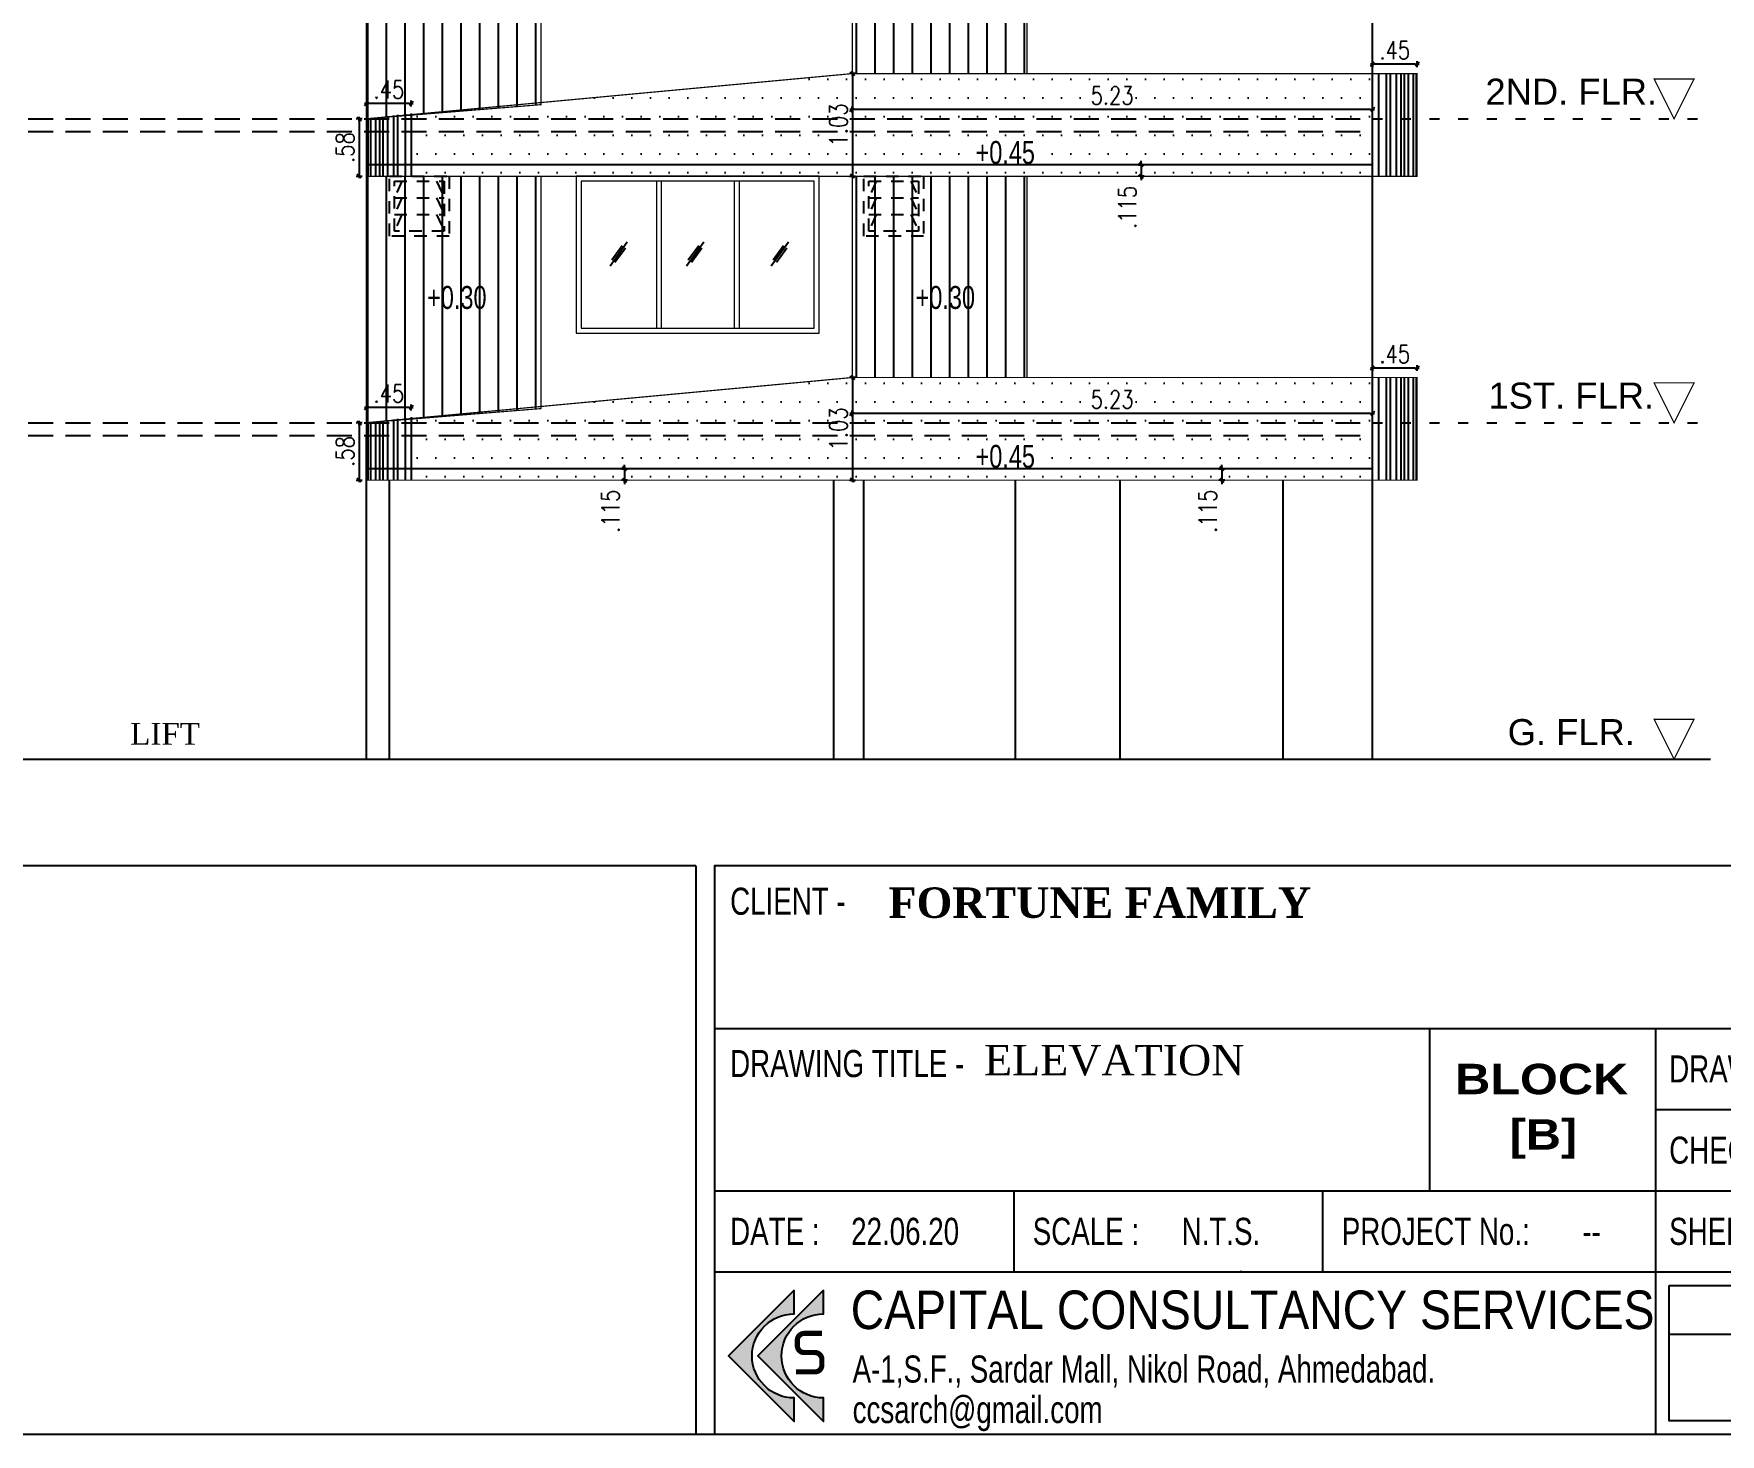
# Model space of a CAD drawing. Header units: inches. Extents: x 14235 to 14499, y 0 to 2549.
# Drawn here: x 14393.88 to 14410.81, y 2408.2 to 2422.26 of the extents above; entities that cross this region are included whole.
import ezdxf
from ezdxf.enums import TextEntityAlignment as Align

# ---------------------------------------------------------------- set-up
doc = ezdxf.new("R2010")
doc.units = ezdxf.units.IN
doc.header["$LTSCALE"] = 0.25
doc.header["$MEASUREMENT"] = 0
doc.header["$PDMODE"] = 35
for name, pattern in [('1', [0]), ('DASHEDX2', [1.5, 1, -0.5]), ('DOTX2', [0.5, 0, -0.5])]:
    doc.linetypes.add(name, pattern=pattern)
for name, color, linetype in [('edges', 1, 'Continuous'), ('ELE.PROJ.', 1, 'Continuous'), ('GLASS WINDOW', 251, '1'), ('hatch', 251, 'Continuous'), ('proj-internal', 1, 'DASHEDX2'), ('text-large', 7, 'Continuous'), ('text-small', 7, 'Continuous'), ('vp', 7, 'Continuous'), ('wall', 7, 'Continuous'), ('walls', 7, 'Continuous'), ('WORK TEX', 6, 'Continuous'), ('WORKING DIM', 7, 'Continuous')]:
    doc.layers.add(name, color=color, linetype=linetype)
doc.layers.add('WINDOW', color=106, linetype='Continuous', lineweight=13)
doc.styles.add('ARIAL', font='TIMES_0.TTF')
doc.styles.add('ARL', font='swisscl_0.ttf')
doc.styles.add('B', font='ARIBLK_0.TTF')
doc.styles.add('BOLD TIME', font='TIMESBD_0.TTF')
doc.styles.add('romans', font='romans.shx', dxfattribs={"width": 0.8})
doc.styles.add('SansSerif', font='sanss__.ttf', dxfattribs={"width": 0.8})
doc.dimstyles.new('121', dxfattribs={"dimscale": 0.1, "dimtxt": 1.8, "dimasz": 0.2, "dimexe": 0.03125, "dimexo": 0.25, "dimgap": 0.5, "dimtad": 1, "dimzin": 4, "dimdsep": 46, "dimtxsty": 'romans', "dimblk1": 'MINITICK', "dimblk2": 'MINITICK', "dimsah": 1, "dimcen": 1, "dimse1": 1, "dimse2": 1, "dimclrd": 252, "dimclre": 256, "dimclrt": 7, "dimadec": 3, "dimazin": 0, "dimtfac": 0.8, "dimtix": 1, "dimtmove": 2, "dimatfit": 3, "dimfxl": 0, "dimtolj": 1, "dimtzin": 3, "dimarcsym": 0})

# ---------------------------------------------------------------- blocks, each defined once
blk = doc.blocks.new('TITLE')
at = {"layer": 'text-large'}
for points in [[(-2.4884, 0.3588), (-2.4884, 0.4159), (-2.6781, 0.2261), (-2.4884, 0.0364), (-2.4884, 0.0935), (-2.4884, 0.1047, -1), (-2.4884, 0.3476)], [(-2.5931, 0.2261), (-2.4033, 0.0364), (-2.4033, 0.0935), (-2.4033, 0.1047, -1), (-2.4033, 0.3476), (-2.4033, 0.3588), (-2.4033, 0.4159)]]:
    blk.add_hatch(color=256, dxfattribs=at).paths.add_polyline_path(points)
for points in [[(-2.4884, 0.4159), (-2.6781, 0.2261), (-2.4884, 0.0364), (-2.4884, 0.0935), (-2.4884, 0.1047, -1), (-2.4884, 0.3476), (-2.4884, 0.3588)], [(-2.4033, 0.4159), (-2.5931, 0.2261), (-2.4033, 0.0364), (-2.4033, 0.0935), (-2.4033, 0.1047, -1), (-2.4033, 0.3476), (-2.4033, 0.3588)]]:
    blk.add_lwpolyline(points, format="xyb", close=True, dxfattribs=at)
at = {"layer": 'text-small', "color": 174, "true_color": 0x00008f, "const_width": 0.015}
blk.add_lwpolyline([(-2.4076, 0.2911), (-2.4592, 0.2911, 0.414214), (-2.4792, 0.2711), (-2.4792, 0.2558, 0.414214), (-2.4592, 0.2358), (-2.4282, 0.2358, -0.414214), (-2.4082, 0.2158), (-2.4082, 0.2, -0.414214), (-2.4282, 0.18), (-2.4832, 0.18)], format="xyb", dxfattribs=at)
at = {"layer": 'text-large', "style": 'SansSerif', "width": 0.861038}
blk.add_text(' CAPITAL CONSULTANCY SERVICES', height=0.111328, dxfattribs=at).set_placement((-2.3621, 0.3036))
at = {"layer": 'text-small', "color": 174, "true_color": 0x00008f, "style": 'ARL'}
for s, p in [('A-1,S.F., Sardar Mall, Nikol Road, Ahmedabad.', (-2.3194, 0.1492)), ('ccsarch@gmail.com', (-2.3194, 0.0322))]:
    blk.add_text(s, height=0.078125, dxfattribs=at).set_placement(p)
blk = doc.blocks.new('MINITICK')
at = {"color": 7}
for p, q in [((1, 1), (-1, -1)), ((-1, 0), (1, 0)), ((0, -1.5), (0, 1.5))]:
    blk.add_line(p, q, dxfattribs=at)
blk = doc.blocks.new('*D1270')
at = {"layer": 'Defpoints', "color": 0, "transparency": 16777216}
for p in [(14397.217, 2418.353), (14397.143, 2417.776), (14397.217, 2417.776)]:
    blk.add_point(p, dxfattribs=at)
at = {"layer": 'WORKING DIM', "color": 252, "lineweight": -2, "transparency": 16777216}
blk.add_line((14397.143, 2418.333), (14397.143, 2417.796), dxfattribs=at)
at = {"layer": 'WORKING DIM', "color": 252, "lineweight": -2, "transparency": 16777216, "xscale": 0.02, "yscale": 0.02, "zscale": 0.02}
for p, rotation in [((14397.143, 2418.353), 90), ((14397.143, 2417.776), 270)]:
    blk.add_blockref('MINITICK', p, dxfattribs=dict(at, rotation=rotation))
at = {"layer": 'WORKING DIM', "color": 7, "transparency": 16777216, "insert": (14397.003, 2418.064), "char_height": 0.18, "attachment_point": 5, "rotation": 90, "style": 'romans'}
blk.add_mtext('\\A1;.58', dxfattribs=at)
blk = doc.blocks.new('*D1269')
at = {"layer": 'Defpoints', "color": 0, "transparency": 16777216}
for p in [(14397.217, 2418.506), (14397.217, 2417.921), (14397.667, 2417.921)]:
    blk.add_point(p, dxfattribs=at)
at = {"layer": 'WORKING DIM', "color": 252, "lineweight": -2, "transparency": 16777216}
blk.add_line((14397.647, 2418.506), (14397.237, 2418.506), dxfattribs=at)
at = {"layer": 'WORKING DIM', "color": 252, "lineweight": -2, "transparency": 16777216, "xscale": 0.02, "yscale": 0.02, "zscale": 0.02, "rotation": 180}
blk.add_blockref('MINITICK', (14397.217, 2418.506), dxfattribs=at)
at = {"layer": 'WORKING DIM', "color": 252, "lineweight": -2, "transparency": 16777216, "xscale": 0.02, "yscale": 0.02, "zscale": 0.02}
blk.add_blockref('MINITICK', (14397.667, 2418.506), dxfattribs=at)
at = {"layer": 'WORKING DIM', "color": 7, "transparency": 16777216, "insert": (14397.442, 2418.646), "char_height": 0.18, "attachment_point": 5, "style": 'romans'}
blk.add_mtext('\\A1;.45', dxfattribs=at)
blk = doc.blocks.new('*D1271')
at = {"layer": 'Defpoints', "color": 0, "transparency": 16777216}
for p in [(14402.09, 2418.806), (14407.316, 2418.806), (14402.09, 2418.446)]:
    blk.add_point(p, dxfattribs=at)
at = {"layer": 'WORKING DIM', "color": 252, "lineweight": -2, "transparency": 16777216}
blk.add_line((14407.296, 2418.446), (14402.11, 2418.446), dxfattribs=at)
at = {"layer": 'WORKING DIM', "color": 252, "lineweight": -2, "transparency": 16777216, "xscale": 0.02, "yscale": 0.02, "zscale": 0.02, "rotation": 180}
blk.add_blockref('MINITICK', (14402.09, 2418.446), dxfattribs=at)
at = {"layer": 'WORKING DIM', "color": 252, "lineweight": -2, "transparency": 16777216, "xscale": 0.02, "yscale": 0.02, "zscale": 0.02}
blk.add_blockref('MINITICK', (14407.316, 2418.446), dxfattribs=at)
at = {"layer": 'WORKING DIM', "color": 7, "transparency": 16777216, "insert": (14404.703, 2418.586), "char_height": 0.18, "attachment_point": 5, "style": 'romans'}
blk.add_mtext('\\A1;5.23', dxfattribs=at)
blk = doc.blocks.new('*D1272')
at = {"layer": 'Defpoints', "color": 0, "transparency": 16777216}
for p in [(14402.095, 2418.806), (14402.095, 2417.776), (14402.095, 2417.776)]:
    blk.add_point(p, dxfattribs=at)
at = {"layer": 'WORKING DIM', "color": 252, "lineweight": -2, "transparency": 16777216}
blk.add_line((14402.095, 2418.786), (14402.095, 2417.796), dxfattribs=at)
at = {"layer": 'WORKING DIM', "color": 252, "lineweight": -2, "transparency": 16777216, "xscale": 0.02, "yscale": 0.02, "zscale": 0.02}
for p, rotation in [((14402.095, 2418.806), 90), ((14402.095, 2417.776), 270)]:
    blk.add_blockref('MINITICK', p, dxfattribs=dict(at, rotation=rotation))
at = {"layer": 'WORKING DIM', "color": 7, "transparency": 16777216, "insert": (14401.955, 2418.291), "char_height": 0.18, "attachment_point": 5, "rotation": 90, "style": 'romans'}
blk.add_mtext('\\A1;1.03', dxfattribs=at)
blk = doc.blocks.new('*D1273')
at = {"layer": 'Defpoints', "color": 0, "transparency": 16777216}
for p in [(14407.316, 2418.902), (14407.316, 2418.806), (14407.766, 2418.806)]:
    blk.add_point(p, dxfattribs=at)
at = {"layer": 'WORKING DIM', "color": 252, "lineweight": -2, "transparency": 16777216}
blk.add_line((14407.746, 2418.902), (14407.336, 2418.902), dxfattribs=at)
at = {"layer": 'WORKING DIM', "color": 252, "lineweight": -2, "transparency": 16777216, "xscale": 0.02, "yscale": 0.02, "zscale": 0.02, "rotation": 180}
blk.add_blockref('MINITICK', (14407.316, 2418.902), dxfattribs=at)
at = {"layer": 'WORKING DIM', "color": 252, "lineweight": -2, "transparency": 16777216, "xscale": 0.02, "yscale": 0.02, "zscale": 0.02}
blk.add_blockref('MINITICK', (14407.766, 2418.902), dxfattribs=at)
at = {"layer": 'WORKING DIM', "color": 7, "transparency": 16777216, "insert": (14407.541, 2419.042), "char_height": 0.18, "attachment_point": 5, "style": 'romans'}
blk.add_mtext('\\A1;.45', dxfattribs=at)
blk = doc.blocks.new('*D1274')
at = {"layer": 'Defpoints', "color": 0, "transparency": 16777216}
for p in [(14397.217, 2421.403), (14397.143, 2420.826), (14397.217, 2420.826)]:
    blk.add_point(p, dxfattribs=at)
at = {"layer": 'WORKING DIM', "color": 252, "lineweight": -2, "transparency": 16777216}
blk.add_line((14397.143, 2421.383), (14397.143, 2420.846), dxfattribs=at)
at = {"layer": 'WORKING DIM', "color": 252, "lineweight": -2, "transparency": 16777216, "xscale": 0.02, "yscale": 0.02, "zscale": 0.02}
for p, rotation in [((14397.143, 2421.403), 90), ((14397.143, 2420.826), 270)]:
    blk.add_blockref('MINITICK', p, dxfattribs=dict(at, rotation=rotation))
at = {"layer": 'WORKING DIM', "color": 7, "transparency": 16777216, "insert": (14397.003, 2421.114), "char_height": 0.18, "attachment_point": 5, "rotation": 90, "style": 'romans'}
blk.add_mtext('\\A1;.58', dxfattribs=at)
blk = doc.blocks.new('*D1275')
at = {"layer": 'Defpoints', "color": 0, "transparency": 16777216}
for p in [(14397.217, 2421.556), (14397.217, 2420.971), (14397.667, 2420.971)]:
    blk.add_point(p, dxfattribs=at)
at = {"layer": 'WORKING DIM', "color": 252, "lineweight": -2, "transparency": 16777216}
blk.add_line((14397.647, 2421.556), (14397.237, 2421.556), dxfattribs=at)
at = {"layer": 'WORKING DIM', "color": 252, "lineweight": -2, "transparency": 16777216, "xscale": 0.02, "yscale": 0.02, "zscale": 0.02, "rotation": 180}
blk.add_blockref('MINITICK', (14397.217, 2421.556), dxfattribs=at)
at = {"layer": 'WORKING DIM', "color": 252, "lineweight": -2, "transparency": 16777216, "xscale": 0.02, "yscale": 0.02, "zscale": 0.02}
blk.add_blockref('MINITICK', (14397.667, 2421.556), dxfattribs=at)
at = {"layer": 'WORKING DIM', "color": 7, "transparency": 16777216, "insert": (14397.442, 2421.696), "char_height": 0.18, "attachment_point": 5, "style": 'romans'}
blk.add_mtext('\\A1;.45', dxfattribs=at)
blk = doc.blocks.new('*D1277')
at = {"layer": 'Defpoints', "color": 0, "transparency": 16777216}
for p in [(14402.09, 2421.856), (14407.316, 2421.856), (14402.09, 2421.496)]:
    blk.add_point(p, dxfattribs=at)
at = {"layer": 'WORKING DIM', "color": 252, "lineweight": -2, "transparency": 16777216}
blk.add_line((14407.296, 2421.496), (14402.11, 2421.496), dxfattribs=at)
at = {"layer": 'WORKING DIM', "color": 252, "lineweight": -2, "transparency": 16777216, "xscale": 0.02, "yscale": 0.02, "zscale": 0.02, "rotation": 180}
blk.add_blockref('MINITICK', (14402.09, 2421.496), dxfattribs=at)
at = {"layer": 'WORKING DIM', "color": 252, "lineweight": -2, "transparency": 16777216, "xscale": 0.02, "yscale": 0.02, "zscale": 0.02}
blk.add_blockref('MINITICK', (14407.316, 2421.496), dxfattribs=at)
at = {"layer": 'WORKING DIM', "color": 7, "transparency": 16777216, "insert": (14404.703, 2421.636), "char_height": 0.18, "attachment_point": 5, "style": 'romans'}
blk.add_mtext('\\A1;5.23', dxfattribs=at)
blk = doc.blocks.new('*D1278')
at = {"layer": 'Defpoints', "color": 0, "transparency": 16777216}
for p in [(14402.095, 2421.856), (14402.095, 2420.826), (14402.095, 2420.826)]:
    blk.add_point(p, dxfattribs=at)
at = {"layer": 'WORKING DIM', "color": 252, "lineweight": -2, "transparency": 16777216}
blk.add_line((14402.095, 2421.836), (14402.095, 2420.846), dxfattribs=at)
at = {"layer": 'WORKING DIM', "color": 252, "lineweight": -2, "transparency": 16777216, "xscale": 0.02, "yscale": 0.02, "zscale": 0.02}
for p, rotation in [((14402.095, 2421.856), 90), ((14402.095, 2420.826), 270)]:
    blk.add_blockref('MINITICK', p, dxfattribs=dict(at, rotation=rotation))
at = {"layer": 'WORKING DIM', "color": 7, "transparency": 16777216, "insert": (14401.955, 2421.341), "char_height": 0.18, "attachment_point": 5, "rotation": 90, "style": 'romans'}
blk.add_mtext('\\A1;1.03', dxfattribs=at)
blk = doc.blocks.new('*D1279')
at = {"layer": 'Defpoints', "color": 0, "transparency": 16777216}
for p in [(14407.316, 2421.952), (14407.316, 2421.856), (14407.766, 2421.856)]:
    blk.add_point(p, dxfattribs=at)
at = {"layer": 'WORKING DIM', "color": 252, "lineweight": -2, "transparency": 16777216}
blk.add_line((14407.746, 2421.952), (14407.336, 2421.952), dxfattribs=at)
at = {"layer": 'WORKING DIM', "color": 252, "lineweight": -2, "transparency": 16777216, "xscale": 0.02, "yscale": 0.02, "zscale": 0.02, "rotation": 180}
blk.add_blockref('MINITICK', (14407.316, 2421.952), dxfattribs=at)
at = {"layer": 'WORKING DIM', "color": 252, "lineweight": -2, "transparency": 16777216, "xscale": 0.02, "yscale": 0.02, "zscale": 0.02}
blk.add_blockref('MINITICK', (14407.766, 2421.952), dxfattribs=at)
at = {"layer": 'WORKING DIM', "color": 7, "transparency": 16777216, "insert": (14407.541, 2422.092), "char_height": 0.18, "attachment_point": 5, "style": 'romans'}
blk.add_mtext('\\A1;.45', dxfattribs=at)
blk = doc.blocks.new('*D1528')
at = {"layer": 'Defpoints', "color": 0, "transparency": 16777216}
for p in [(14399.501, 2417.891), (14399.501, 2417.776), (14399.807, 2417.776)]:
    blk.add_point(p, dxfattribs=at)
at = {"layer": 'WORKING DIM', "color": 252, "lineweight": -2, "transparency": 16777216}
for p, q in [((14399.807, 2417.911), (14399.807, 2417.931)), ((14399.807, 2417.891), (14399.807, 2417.776)), ((14399.807, 2417.756), (14399.807, 2417.736))]:
    blk.add_line(p, q, dxfattribs=at)
at = {"layer": 'WORKING DIM', "color": 252, "lineweight": -2, "transparency": 16777216, "xscale": 0.02, "yscale": 0.02, "zscale": 0.02}
for p, rotation in [((14399.807, 2417.891), 270), ((14399.807, 2417.776), 90)]:
    blk.add_blockref('MINITICK', p, dxfattribs=dict(at, rotation=rotation))
at = {"layer": 'WORKING DIM', "color": 7, "transparency": 16777216, "insert": (14399.667, 2417.464), "char_height": 0.18, "attachment_point": 5, "rotation": 90, "style": 'romans'}
blk.add_mtext('\\A1;.115', dxfattribs=at)
blk = doc.blocks.new('*D1529')
at = {"layer": 'Defpoints', "color": 0, "transparency": 16777216}
for p in [(14405.497, 2417.891), (14405.497, 2417.776), (14405.803, 2417.776)]:
    blk.add_point(p, dxfattribs=at)
at = {"layer": 'WORKING DIM', "color": 252, "lineweight": -2, "transparency": 16777216}
for p, q in [((14405.803, 2417.911), (14405.803, 2417.931)), ((14405.803, 2417.891), (14405.803, 2417.776)), ((14405.803, 2417.756), (14405.803, 2417.736))]:
    blk.add_line(p, q, dxfattribs=at)
at = {"layer": 'WORKING DIM', "color": 252, "lineweight": -2, "transparency": 16777216, "xscale": 0.02, "yscale": 0.02, "zscale": 0.02}
for p, rotation in [((14405.803, 2417.891), 270), ((14405.803, 2417.776), 90)]:
    blk.add_blockref('MINITICK', p, dxfattribs=dict(at, rotation=rotation))
at = {"layer": 'WORKING DIM', "color": 7, "transparency": 16777216, "insert": (14405.663, 2417.464), "char_height": 0.18, "attachment_point": 5, "rotation": 90, "style": 'romans'}
blk.add_mtext('\\A1;.115', dxfattribs=at)
blk = doc.blocks.new('*D1531')
at = {"layer": 'Defpoints', "color": 0, "transparency": 16777216}
for p in [(14404.69, 2420.941), (14404.69, 2420.826), (14404.996, 2420.826)]:
    blk.add_point(p, dxfattribs=at)
at = {"layer": 'WORKING DIM', "color": 252, "lineweight": -2, "transparency": 16777216}
for p, q in [((14404.996, 2420.961), (14404.996, 2420.981)), ((14404.996, 2420.941), (14404.996, 2420.826)), ((14404.996, 2420.806), (14404.996, 2420.786))]:
    blk.add_line(p, q, dxfattribs=at)
at = {"layer": 'WORKING DIM', "color": 252, "lineweight": -2, "transparency": 16777216, "xscale": 0.02, "yscale": 0.02, "zscale": 0.02}
for p, rotation in [((14404.996, 2420.941), 270), ((14404.996, 2420.826), 90)]:
    blk.add_blockref('MINITICK', p, dxfattribs=dict(at, rotation=rotation))
at = {"layer": 'WORKING DIM', "color": 7, "transparency": 16777216, "insert": (14404.856, 2420.514), "char_height": 0.18, "attachment_point": 5, "rotation": 90, "style": 'romans'}
blk.add_mtext('\\A1;.115', dxfattribs=at)

msp = doc.modelspace()

# ---------------------------------------------------------------- hatches: boundary and pattern name
at = {"layer": 'hatch'}
h = msp.add_hatch(dxfattribs=at)
h.set_pattern_fill('ANSI31', color=36, scale=1.5, angle=45)
h.set_pattern_definition([(90, (-160.64477, -40.06233), (-0.1875, 3e-17), [])])
h.paths.add_polyline_path([(14397.217, 2423.876), (14398.97, 2423.876), (14398.97, 2421.545), (14397.217, 2421.403)])
h = msp.add_hatch(dxfattribs=at)
h.set_pattern_fill('ANSI31', color=36, scale=1.5, angle=45)
h.set_pattern_definition([(90, (-44.1771, 3.05), (-0.1875, 3e-17), [])])
h.paths.add_polyline_path([(14403.848, 2423.876), (14402.095, 2423.876), (14402.095, 2421.856), (14403.848, 2421.856)])
at = {"layer": 'hatch', "true_color": 0xc7b399}
h = msp.add_hatch(dxfattribs=at)
h.set_pattern_fill('DOTS', color=253, scale=3)
h.set_pattern_definition([(0, (-42.02476, 3.05), (0.09375, 0.1875), [0, -0.1875])])
h.paths.add_polyline_path([(14407.316, 2421.856), (14402.09, 2421.856), (14398.97, 2421.566), (14398.97, 2421.545), (14397.667, 2421.439), (14397.667, 2420.826), (14407.316, 2420.826)])
at = {"layer": 'hatch'}
h = msp.add_hatch(dxfattribs=at)
h.set_pattern_fill('ANSI31', color=36, scale=1.5, angle=45)
h.set_pattern_definition([(90, (-160.64477, -43.11233), (-0.1875, 3e-17), [])])
h.paths.add_polyline_path([(14397.217, 2420.826), (14398.97, 2420.826), (14398.97, 2418.495), (14397.217, 2418.353)])
h = msp.add_hatch(dxfattribs=at)
h.set_pattern_fill('ANSI31', color=36, scale=1.5, angle=45)
h.set_pattern_definition([(90, (-44.1771, 0), (-0.1875, 3e-17), [])])
h.paths.add_polyline_path([(14403.848, 2420.826), (14402.095, 2420.826), (14402.095, 2418.806), (14403.848, 2418.806)])
at = {"layer": 'hatch', "true_color": 0xc7b399}
h = msp.add_hatch(dxfattribs=at)
h.set_pattern_fill('DOTS', color=253, scale=3)
h.set_pattern_definition([(0, (-42.02476, 0), (0.09375, 0.1875), [0, -0.1875])])
h.paths.add_polyline_path([(14402.09, 2418.806), (14398.97, 2418.516), (14398.97, 2418.495), (14397.667, 2418.389), (14397.667, 2417.776), (14407.316, 2417.776), (14407.316, 2418.806)])

# ---------------------------------------------------------------- linework, layer by layer
at = {"layer": 'edges', "const_width": 0.012}
for points in [[(14410.545, 2421.803), (14410.145, 2421.803), (14410.345, 2421.403)], [(14410.545, 2418.753), (14410.145, 2418.753), (14410.345, 2418.353)], [(14410.545, 2415.376), (14410.145, 2415.376), (14410.345, 2414.976)]]:
    msp.add_lwpolyline(points, close=True, dxfattribs=at)
at = {"layer": 'ELE.PROJ.', "color": 8}
for p, q in [((14407.377, 2421.856), (14407.377, 2420.826)), ((14407.455, 2421.856), (14407.455, 2420.826)), ((14407.495, 2421.856), (14407.495, 2420.826)), ((14407.556, 2421.856), (14407.556, 2420.826)), ((14407.602, 2421.856), (14407.602, 2420.826)), ((14407.635, 2421.856), (14407.635, 2420.826)), ((14407.676, 2421.856), (14407.676, 2420.826)), ((14407.725, 2421.856), (14407.725, 2420.826)), ((14407.754, 2421.856), (14407.754, 2420.826)), ((14397.229, 2421.404), (14397.229, 2420.826)), ((14397.258, 2421.408), (14397.258, 2420.826)), ((14397.306, 2421.414), (14397.306, 2420.826)), ((14397.347, 2421.419), (14397.347, 2420.826)), ((14397.381, 2421.423), (14397.381, 2420.826)), ((14397.427, 2421.428), (14397.427, 2420.826)), ((14397.488, 2421.436), (14397.488, 2420.826)), ((14397.528, 2421.441), (14397.528, 2420.826)), ((14397.606, 2421.45), (14397.606, 2420.826)), ((14397.667, 2421.457), (14397.667, 2420.826)), ((14407.377, 2418.806), (14407.377, 2417.776)), ((14407.455, 2418.806), (14407.455, 2417.776)), ((14407.495, 2418.806), (14407.495, 2417.776)), ((14407.556, 2418.806), (14407.556, 2417.776)), ((14407.602, 2418.806), (14407.602, 2417.776)), ((14407.635, 2418.806), (14407.635, 2417.776)), ((14407.676, 2418.806), (14407.676, 2417.776)), ((14407.725, 2418.806), (14407.725, 2417.776)), ((14407.754, 2418.806), (14407.754, 2417.776)), ((14397.229, 2418.354), (14397.229, 2417.776)), ((14397.258, 2418.358), (14397.258, 2417.776)), ((14397.306, 2418.364), (14397.306, 2417.776)), ((14397.347, 2418.369), (14397.347, 2417.776)), ((14397.381, 2418.373), (14397.381, 2417.776)), ((14397.427, 2418.378), (14397.427, 2417.776)), ((14397.488, 2418.386), (14397.488, 2417.776)), ((14397.528, 2418.391), (14397.528, 2417.776)), ((14397.606, 2418.4), (14397.606, 2417.776)), ((14397.667, 2418.407), (14397.667, 2417.776))]:
    msp.add_line(p, q, dxfattribs=at)
at = {"layer": 'ELE.PROJ.'}
for p, q in [((14407.316, 2420.941), (14397.217, 2420.941)), ((14407.316, 2417.891), (14397.217, 2417.891))]:
    msp.add_line(p, q, dxfattribs=at)
at = {"layer": 'ELE.PROJ.', "color": 36, "const_width": 0.012}
for points in [[(14398.97, 2421.545), (14398.97, 2423.876), (14397.217, 2423.876), (14397.217, 2421.403), (14398.97, 2421.545)], [(14398.97, 2418.495), (14398.97, 2420.826), (14397.217, 2420.826), (14397.217, 2418.353), (14398.97, 2418.495)]]:
    msp.add_lwpolyline(points, dxfattribs=at)
for points in [[(14403.848, 2421.856), (14402.095, 2421.856), (14402.095, 2423.876), (14403.848, 2423.876)], [(14403.848, 2418.806), (14402.095, 2418.806), (14402.095, 2420.826), (14403.848, 2420.826)]]:
    msp.add_lwpolyline(points, close=True, dxfattribs=at)
at = {"layer": 'ELE.PROJ.', "const_width": 0.012}
for points in [[(14397.217, 2420.826), (14407.766, 2420.826), (14407.766, 2421.856), (14402.09, 2421.856), (14397.217, 2421.403)], [(14397.217, 2417.776), (14407.766, 2417.776), (14407.766, 2418.806), (14402.09, 2418.806), (14397.217, 2418.353)]]:
    msp.add_lwpolyline(points, close=True, dxfattribs=at)
at = {"layer": 'GLASS WINDOW', "color": 4, "ltscale": 200}
for p, q in [((14399.835, 2420.165), (14399.662, 2419.924)), ((14400.603, 2420.165), (14400.43, 2419.924)), ((14401.455, 2420.165), (14401.281, 2419.924)), ((14399.785, 2420.129), (14399.68, 2419.983)), ((14399.817, 2420.106), (14399.712, 2419.96)), ((14400.553, 2420.129), (14400.448, 2419.983)), ((14400.585, 2420.106), (14400.48, 2419.96)), ((14401.404, 2420.129), (14401.299, 2419.983)), ((14401.437, 2420.106), (14401.332, 2419.96))]:
    msp.add_line(p, q, dxfattribs=at)
at = {"layer": 'proj-internal', "color": 251}
for p, q in [((14381.82, 2421.403), (14407.316, 2421.403)), ((14381.82, 2421.276), (14407.316, 2421.276)), ((14381.82, 2418.353), (14407.316, 2418.353)), ((14381.82, 2418.226), (14407.316, 2418.226))]:
    msp.add_line(p, q, dxfattribs=at)
at = {"layer": 'proj-internal', "color": 251, "ltscale": 0.5}
for p, q in [((14397.497, 2420.776), (14397.997, 2420.776)), ((14397.497, 2420.276), (14397.497, 2420.776)), ((14397.573, 2420.776), (14397.497, 2420.609)), ((14397.92, 2420.776), (14397.997, 2420.609)), ((14397.997, 2420.776), (14397.997, 2420.276)), ((14402.259, 2420.776), (14402.759, 2420.776)), ((14402.259, 2420.276), (14402.259, 2420.776)), ((14402.335, 2420.776), (14402.259, 2420.609)), ((14402.683, 2420.776), (14402.759, 2420.609)), ((14402.759, 2420.776), (14402.759, 2420.276)), ((14397.497, 2420.609), (14397.997, 2420.609)), ((14397.573, 2420.609), (14397.497, 2420.442)), ((14397.92, 2420.609), (14397.997, 2420.442)), ((14402.259, 2420.609), (14402.759, 2420.609)), ((14402.335, 2420.609), (14402.259, 2420.442)), ((14402.683, 2420.609), (14402.759, 2420.442)), ((14397.497, 2420.442), (14397.997, 2420.442)), ((14397.573, 2420.442), (14397.497, 2420.276)), ((14397.92, 2420.442), (14397.997, 2420.276)), ((14402.259, 2420.442), (14402.759, 2420.442)), ((14402.335, 2420.442), (14402.259, 2420.276)), ((14402.683, 2420.442), (14402.759, 2420.276)), ((14397.997, 2420.276), (14397.497, 2420.276)), ((14402.759, 2420.276), (14402.259, 2420.276))]:
    msp.add_line(p, q, dxfattribs=at)
for points in [[(14397.447, 2420.826), (14398.047, 2420.826), (14398.047, 2420.226), (14397.447, 2420.226)], [(14402.209, 2420.826), (14402.809, 2420.826), (14402.809, 2420.226), (14402.209, 2420.226)]]:
    msp.add_lwpolyline(points, close=True, dxfattribs=at)
at = {"layer": 'text-small'}
msp.add_line((14410.296, 2409.206), (14412.74, 2409.206), dxfattribs=at)
for points in [[(14400.71, 2408.202), (14412.876, 2408.202), (14412.876, 2413.905), (14400.71, 2413.905)], [(14410.296, 2409.695), (14412.74, 2409.695), (14412.74, 2408.338), (14410.296, 2408.338)]]:
    msp.add_lwpolyline(points, close=True, dxfattribs=at)
at = {"layer": 'vp', "color": 1}
for p, q in [((14400.71, 2412.275), (14412.876, 2412.275)), ((14407.893, 2410.646), (14407.893, 2412.275)), ((14410.16, 2412.275), (14410.16, 2409.831)), ((14410.16, 2411.461), (14412.876, 2411.461)), ((14400.71, 2410.646), (14412.876, 2410.646)), ((14403.721, 2409.831), (14403.721, 2410.646)), ((14406.819, 2409.831), (14406.819, 2410.646)), ((14400.71, 2409.831), (14412.876, 2409.831)), ((14410.16, 2409.831), (14410.16, 2408.202))]:
    msp.add_line(p, q, dxfattribs=at)
at = {"layer": 'vp'}
msp.add_line((14405.996, 2409.842), (14405.996, 2409.831), dxfattribs=at)
msp.add_line((14405.996, 2409.842), (14405.996, 2409.831), dxfattribs=at)
at = {"layer": 'wall'}
for p, q in [((14397.217, 2459.307), (14397.217, 2418.226)), ((14407.316, 2414.976), (14407.316, 2456.103)), ((14397.217, 2414.976), (14397.217, 2418.226)), ((14397.447, 2414.976), (14397.447, 2417.776)), ((14401.909, 2414.976), (14401.909, 2417.776)), ((14402.209, 2414.976), (14402.209, 2417.776)), ((14403.734, 2414.976), (14403.734, 2417.776)), ((14404.784, 2414.976), (14404.784, 2417.776)), ((14406.416, 2417.776), (14406.416, 2414.976)), ((14380.82, 2414.976), (14408.316, 2414.976)), ((14400.525, 2413.905), (14375.943, 2413.905)), ((14400.525, 2413.905), (14400.525, 2408.202))]:
    msp.add_line(p, q, dxfattribs=at)
at = {"layer": 'wall', "linetype": 'DOTX2', "ltscale": 1.5}
for p, q in [((14407.316, 2421.403), (14410.711, 2421.403)), ((14407.316, 2418.353), (14410.711, 2418.353))]:
    msp.add_line(p, q, dxfattribs=at)
at = {"layer": 'wall'}
msp.add_lwpolyline([(14412.876, 2460.43), (14375.943, 2460.43), (14375.943, 2408.202), (14412.876, 2408.202)], close=True, dxfattribs=at)
at = {"layer": 'walls'}
msp.add_line((14408.316, 2414.976), (14410.711, 2414.976), dxfattribs=at)
at = {"layer": 'WINDOW'}
for p, q in [((14400.127, 2420.776), (14400.127, 2419.303)), ((14400.177, 2420.776), (14400.177, 2419.303)), ((14400.907, 2420.776), (14400.907, 2419.303)), ((14400.957, 2420.776), (14400.957, 2419.303))]:
    msp.add_line(p, q, dxfattribs=at)
for points in [[(14399.323, 2419.253), (14401.762, 2419.253), (14401.762, 2420.826), (14399.323, 2420.826)], [(14399.373, 2419.303), (14401.712, 2419.303), (14401.712, 2420.776), (14399.373, 2420.776)]]:
    msp.add_lwpolyline(points, close=True, dxfattribs=at)

# ---------------------------------------------------------------- block references
at = {"xscale": 3.475956439180787, "yscale": 3.475956439180787, "zscale": 3.475956439180787}
msp.add_blockref('TITLE', (14410.16, 2408.202), dxfattribs=at)

# ---------------------------------------------------------------- texts
at = {"layer": 'text-large', "lineweight": -3, "style": 'SansSerif'}
for s, p in [('2ND. FLR.', (14409.313, 2421.675)), ('1ST. FLR.', (14409.313, 2418.625)), ('G. FLR.', (14409.313, 2415.248))]:
    msp.add_text(s, height=0.2613, dxfattribs=at).set_placement(p, align=Align.MIDDLE_CENTER)
at = {"layer": 'text-large', "style": 'ARIAL'}
msp.add_text('LIFT', height=0.22, dxfattribs=at).set_placement((14395.195, 2415.231), align=Align.MIDDLE_CENTER)
at = {"layer": 'text-small'}
for s, height, style, p in [('CLIENT -', 0.2716, 'ARL', (14400.868, 2413.415)), ('FORTUNE FAMILY ', 0.3055, 'BOLD TIME', (14402.458, 2413.384)), ('DRAWING TITLE -', 0.27156, 'ARL', (14400.868, 2411.786)), ('ELEVATION', 0.3055, 'ARIAL', (14403.417, 2411.804)), ('BLOCK', 0.3055, 'B', (14408.147, 2411.614)), ('[B]', 0.3055, 'B', (14408.694, 2411.058))]:
    msp.add_text(s, height=height, dxfattribs=dict(at, style=style)).set_placement(p)
at = {"layer": 'text-small', "style": 'ARL'}
for s, height, p in [('DRAWN  -', 0.2716, (14410.296, 2411.868)), ('CHECKED-', 0.2716, (14410.296, 2411.053)), ('DATE :', 0.2716, (14400.868, 2410.238)), ('22.06.20', 0.2716, (14402.083, 2410.238)), ('SCALE :', 0.2716, (14403.906, 2410.238)), ('N.T.S.', 0.2716, (14405.401, 2410.238)), ('PROJECT No.:', 0.27156, (14407.009, 2410.238)), ('SHEET  -', 0.2716, (14410.296, 2410.238)), ('--', 0.2716, (14409.424, 2410.238))]:
    msp.add_text(s, height=height, dxfattribs=at).set_placement(p, align=Align.MIDDLE_LEFT)
at = {"layer": 'WORK TEX', "color": 7, "style": 'ARL'}
for s, p in [('+0.45 ', (14403.663, 2421.065)), ('+0.30', (14398.124, 2419.61)), ('+0.30', (14403.028, 2419.61)), ('+0.45 ', (14403.663, 2418.015))]:
    msp.add_text(s, height=0.23, dxfattribs=at).set_placement(p, align=Align.MIDDLE_CENTER)

# ---------------------------------------------------------------- dimensions: what is measured, and where the dimension line sits
at = {"layer": 'WORKING DIM'}
for base, p1, p2, picture, middle in [((14407.316, 2421.952), (14407.766, 2421.856), (14407.316, 2421.856), '*D1279', (14407.541, 2422.092)), ((14402.09, 2421.496), (14407.316, 2421.856), (14402.09, 2421.856), '*D1277', (14404.703, 2421.636)), ((14407.316, 2418.902), (14407.766, 2418.806), (14407.316, 2418.806), '*D1273', (14407.541, 2419.042)), ((14402.09, 2418.446), (14407.316, 2418.806), (14402.09, 2418.806), '*D1271', (14404.703, 2418.586))]:
    dim = msp.add_linear_dim(base=base, p1=p1, p2=p2, dimstyle='121', override={"dimfxl": 0.18, "dimfxlon": 1}, dxfattribs=at)
    dim.commit()
    dim.dimension.update_dxf_attribs({"geometry": picture, "text_midpoint": middle})
for base, p1, p2, angle, picture, middle in [((14402.095, 2420.826), (14402.095, 2421.856), (14402.095, 2420.826), 90, '*D1278', (14401.955, 2421.341)), ((14397.217, 2421.556), (14397.667, 2420.971), (14397.217, 2420.971), 180, '*D1275', (14397.442, 2421.696)), ((14397.143, 2420.826), (14397.217, 2421.403), (14397.217, 2420.826), 90, '*D1274', (14397.003, 2421.114)), ((14402.095, 2417.776), (14402.095, 2418.806), (14402.095, 2417.776), 90, '*D1272', (14401.955, 2418.291)), ((14397.217, 2418.506), (14397.667, 2417.921), (14397.217, 2417.921), 180, '*D1269', (14397.442, 2418.646)), ((14397.143, 2417.776), (14397.217, 2418.353), (14397.217, 2417.776), 90, '*D1270', (14397.003, 2418.064))]:
    dim = msp.add_linear_dim(base=base, p1=p1, p2=p2, angle=angle, dimstyle='121', override={"dimfxl": 0.18, "dimfxlon": 1}, dxfattribs=at)
    dim.commit()
    dim.dimension.update_dxf_attribs({"geometry": picture, "text_midpoint": middle})
for base, p1, p2, picture, middle in [((14404.996, 2420.826), (14404.69, 2420.941), (14404.69, 2420.826), '*D1531', (14404.856, 2420.514)), ((14399.807, 2417.776), (14399.501, 2417.891), (14399.501, 2417.776), '*D1528', (14399.667, 2417.464)), ((14405.803, 2417.776), (14405.497, 2417.891), (14405.497, 2417.776), '*D1529', (14405.663, 2417.464))]:
    dim = msp.add_linear_dim(base=base, p1=p1, p2=p2, angle=90, text='.115', dimstyle='121', override={"dimfxl": 0.18, "dimfxlon": 1}, dxfattribs=at)
    dim.commit()
    dim.dimension.update_dxf_attribs({"geometry": picture, "text_midpoint": middle, "dimtype": 160})

doc.saveas('drawing.dxf')
